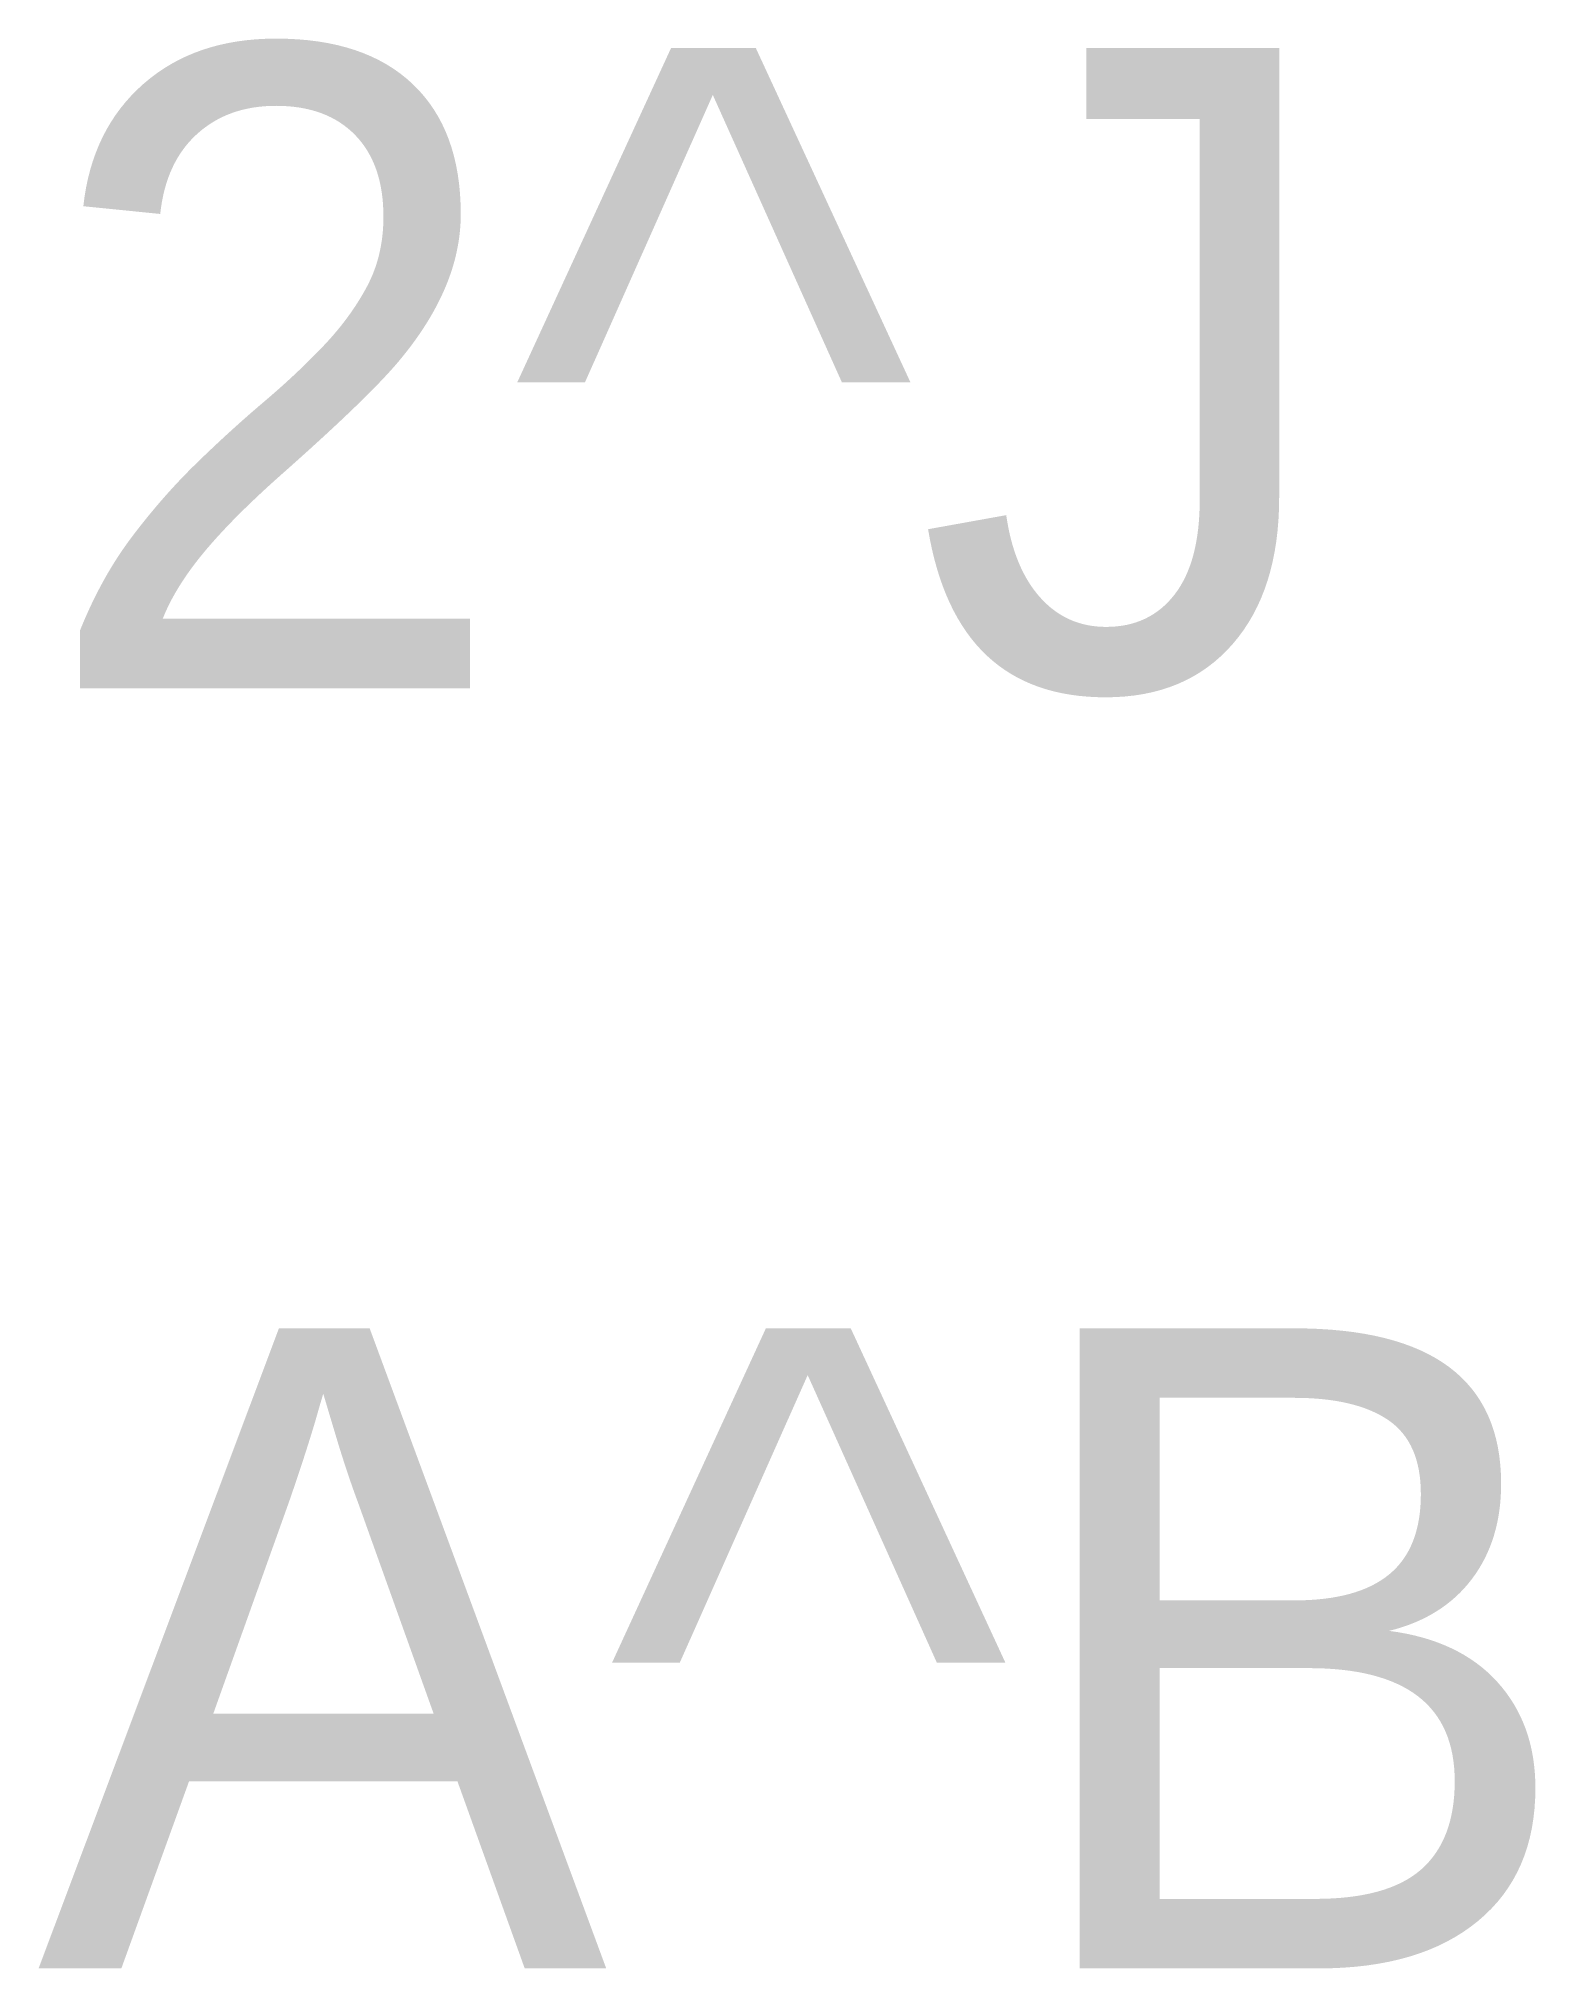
# Model space of a CAD drawing. Header units: millimetres. Extents: x 0 to 11.7, y 0 to 15.1.
import ezdxf

# ---------------------------------------------------------------- set-up
doc = ezdxf.new("R2010")
doc.units = ezdxf.units.MM
doc.layers.get('0').update_dxf_attribs({"linetype": 'CONTINUOUS'})

msp = doc.modelspace()

# ---------------------------------------------------------------- texts
for s, p in [('2^ J', (0, 10)), ('A^ B', (0, 0))]:
    msp.add_text(s, height=5).set_placement(p)

doc.saveas('drawing.dxf')
